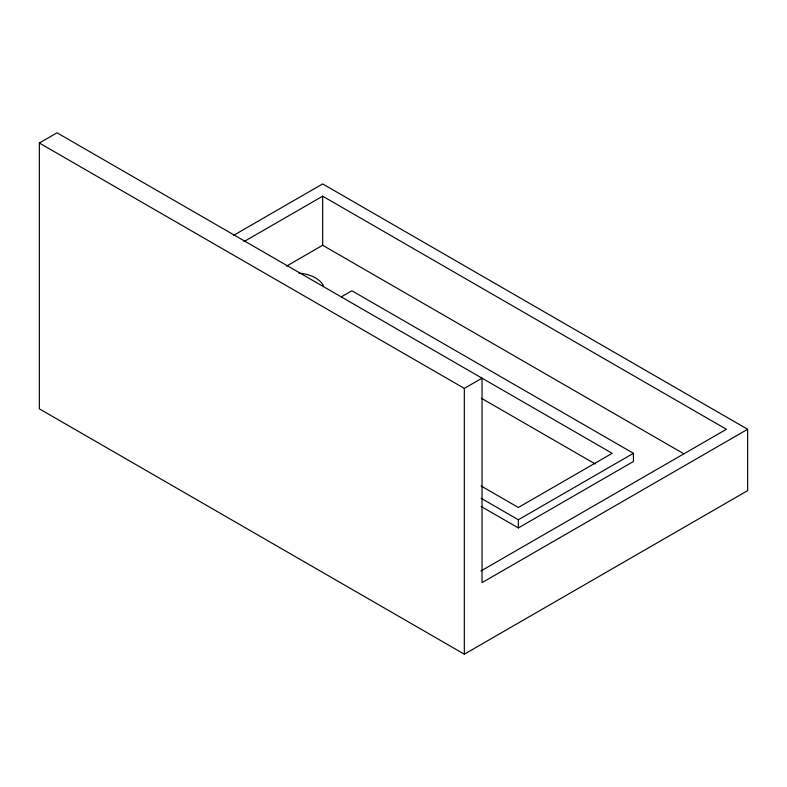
<?xml version="1.0" encoding="UTF-8"?>
<svg xmlns="http://www.w3.org/2000/svg" width="787" height="787" viewBox="0 0 787 787"><rect width="100%" height="100%" fill="white"/><g stroke="black" fill="none" stroke-linecap="round" stroke-linejoin="round"><path stroke-width="1.18" d="M233.424 235.451L322.67 183.922L747.65 429.279L747.65 490.626L464.33 654.194L39.35 408.837L39.35 143.027L57.057 132.806L612.188 453.312L518.338 507.487L481.152 486.022M244.049 241.579L322.67 196.189L726.401 429.279L480.975 570.978M286.547 266.114L322.67 245.259L683.903 453.824M341.332 296.856L351.887 290.757L633.437 453.312L633.437 461.487L518.338 527.939L481.152 506.474M39.35 143.027L464.33 388.385L482.038 378.163L482.038 582.636L747.65 429.279M481.152 498.289L518.338 519.764L633.437 453.312M481.506 398.311L595.188 463.937M518.338 519.764L518.338 527.939M464.33 388.385L464.33 654.194M322.67 196.189L322.67 245.259M298.824 273.089A30.054 17.353 0 0 1 323.368 285.76"/></g></svg>
